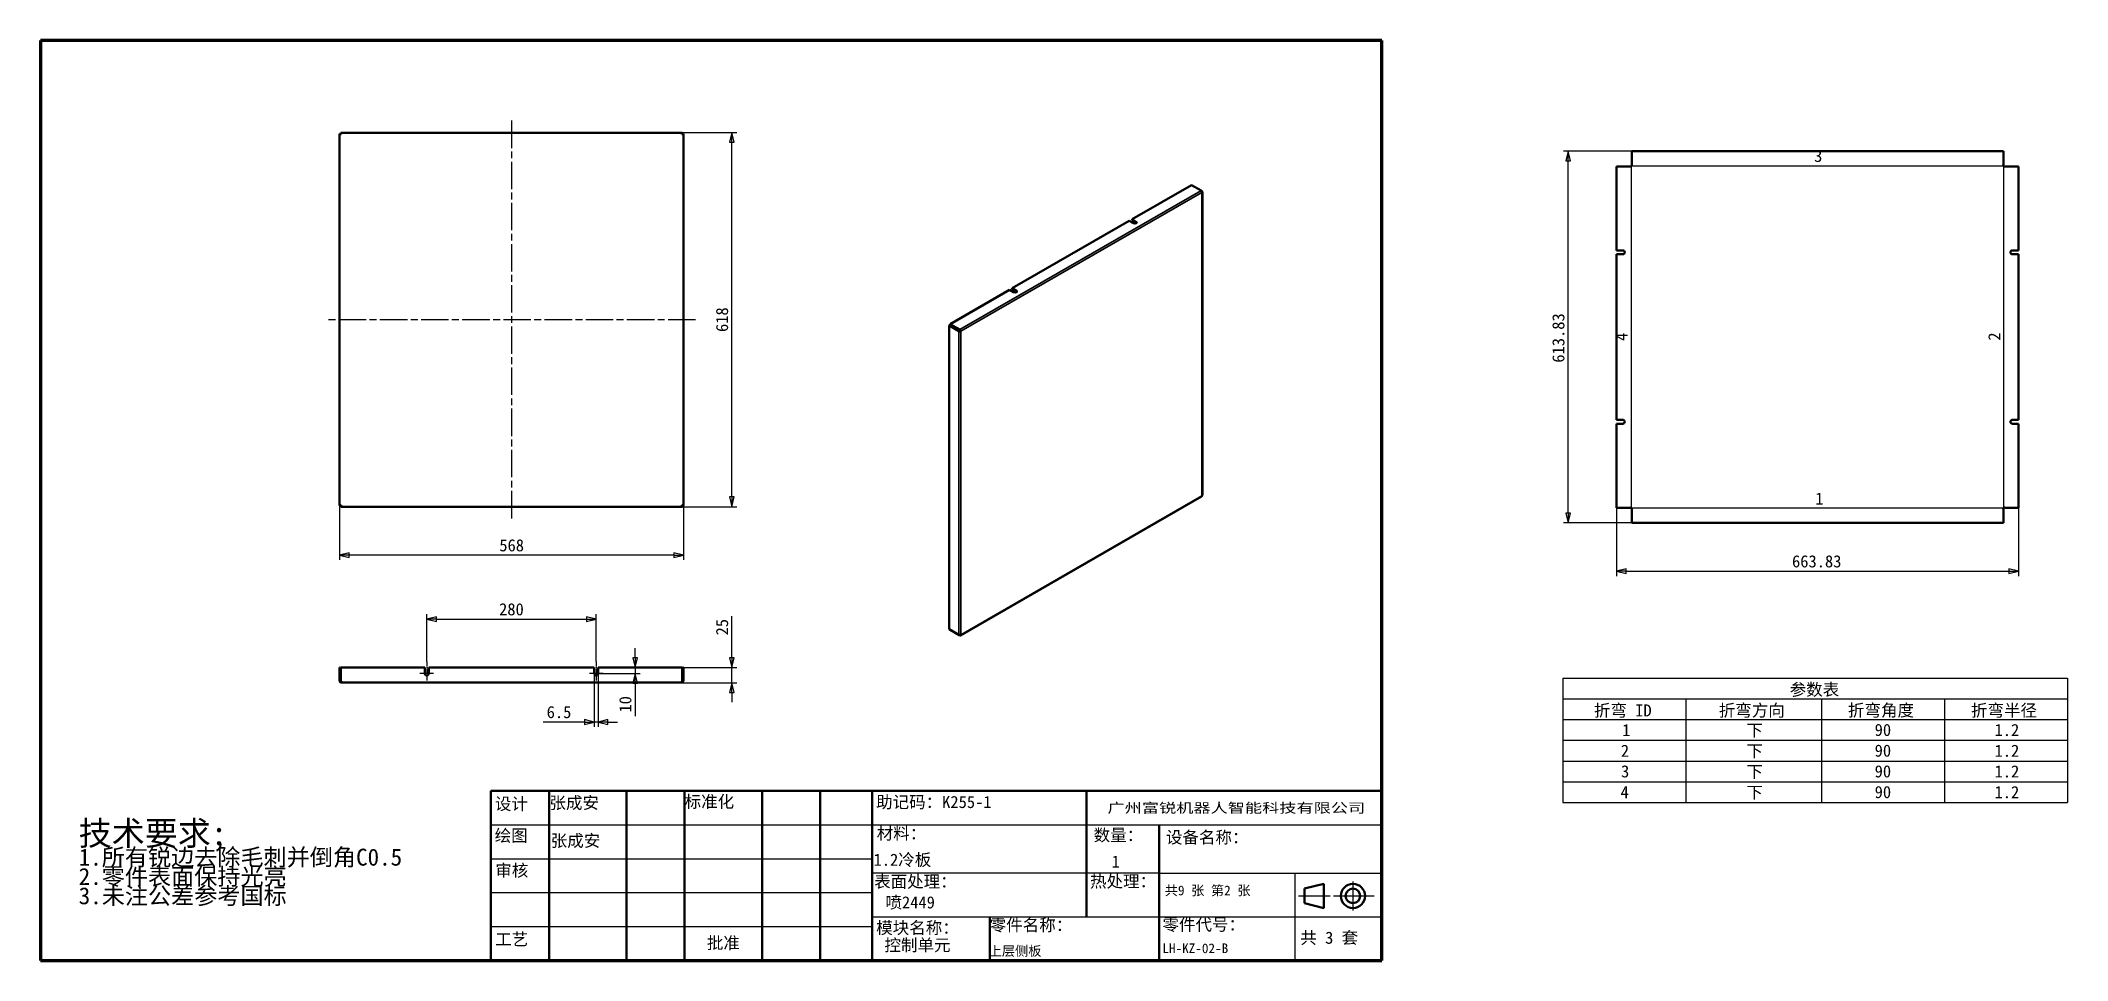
# Model space of a CAD drawing. Header units: millimetres. Extents: x 80 to 3428, y 80 to 1600.
import ezdxf
from ezdxf.enums import TextEntityAlignment as Align

# ---------------------------------------------------------------- set-up
doc = ezdxf.new("R2010")
doc.units = ezdxf.units.MM
doc.header["$LTSCALE"] = 8
doc.linetypes.add('CHAIN', pattern=[0.3543, 0.2362, -0.0295, 0.0591, -0.0295])
for name, color, linetype, lineweight in [('中心标记 (ISO)', 1, 'Continuous', 25), ('中心线 (ISO)', 1, 'Continuous', 25), ('可见 (ISO)', 7, 'Continuous', 50), ('可见窄的 (ISO)', 7, 'Continuous', 35), ('图框 (ISO)', 7, 'Continuous', 70), ('尺寸 (ISO)', 5, 'Continuous', 25), ('标题 (ISO)', 7, 'Continuous', 50), ('符号 (ISO)', 7, 'Continuous', 25)]:
    doc.layers.add(name, color=color, linetype=linetype, lineweight=lineweight)
doc.styles.add('文本样式126', font='', dxfattribs={"width": 1.3})
doc.styles.add('文本样式19', font='tahoma.ttf')
doc.styles.add('文本样式91', font='')
doc.styles.add('注释文本 (ISO)', font='')
doc.styles.get('文本样式126').set_extended_font_data('FangSong')
doc.styles.get('文本样式91').set_extended_font_data('FangSong')
doc.styles.get('注释文本 (ISO)').set_extended_font_data('FangSong')
doc.dimstyles.new('默认 (GB)', dxfattribs={"dimscale": 8, "dimtxt": 2.5, "dimasz": 2, "dimexe": 1, "dimexo": 0, "dimgap": 0.75, "dimtad": 1, "dimtoh": 1, "dimrnd": 1e-08, "dimdsep": 46, "dimtxsty": '注释文本 (ISO)', "dimblk": 'Filled-2', "dimcen": 0.09, "dimdle": 10, "dimclrd": 256, "dimclre": 256, "dimclrt": 256, "dimaunit": 1, "dimadec": 3, "dimazin": 2, "dimtfac": 0.52, "dimtmove": 0, "dimatfit": 3, "dimldrblk": 'Filled-1', "dimfxl": 0, "dimtolj": 1, "dimlwd": -1, "dimlwe": -1, "dimarcsym": 0})

# ---------------------------------------------------------------- blocks, each defined once
blk = doc.blocks.new('图框 A3-A4')
at = {"layer": '图框 (ISO)'}
for p, q in [((287, 200), (10, 200)), ((10, 200), (10, 10)), ((287, 10), (287, 200)), ((10, 10), (287, 10))]:
    blk.add_line(p, q, dxfattribs=at)
blk = doc.blocks.new('标题栏 GB1')
at = {"layer": '标题 (ISO)'}
for p, q in [((194.57, 65.23), (194.57, 72.23)), ((194.57, 72.23), (378.57, 72.23)), ((206.57, 65.23), (206.57, 72.23)), ((222.57, 65.23), (222.57, 72.23)), ((234.57, 65.23), (234.57, 72.23)), ((250.57, 65.23), (250.57, 72.23)), ((262.57, 65.23), (262.57, 72.23)), ((273.31, 65.23), (273.31, 72.23)), ((317.57, 65.23), (317.57, 72.23)), ((378.57, 72.23), (378.57, 65.23)), ((194.57, 37.23), (194.57, 65.23)), ((206.57, 37.23), (206.57, 65.23)), ((222.57, 44.23), (222.57, 65.23)), ((234.57, 37.23), (234.57, 65.23)), ((250.57, 37.23), (250.57, 65.23)), ((262.57, 37.23), (262.57, 65.23)), ((273.31, 65.23), (273.31, 37.23)), ((317.57, 55.23), (317.57, 65.23)), ((378.57, 65.23), (378.57, 37.23)), ((317.57, 55.23), (317.57, 46.23)), ((366.57, 53.06), (362.57, 52.06)), ((362.57, 52.06), (362.57, 49.06)), ((366.57, 48.06), (366.57, 53.06)), ((297.57, 46.23), (297.57, 37.23)), ((362.57, 49.06), (366.57, 48.06)), ((222.57, 44.23), (222.57, 37.23)), ((378.57, 37.23), (194.57, 37.23))]:
    blk.add_line(p, q, dxfattribs=at)
at = {"layer": '标题 (ISO)', "lineweight": 25}
for p, q in [((194.57, 65.23), (273.31, 65.23)), ((273.31, 65.23), (378.57, 65.23)), ((194.57, 58.23), (273.31, 58.23)), ((332.57, 55.23), (273.31, 55.23)), ((332.57, 55.23), (378.57, 55.23)), ((360.57, 55.23), (360.57, 46.23)), ((194.57, 51.23), (273.31, 51.23)), ((361.32, 50.56), (367.88, 50.56)), ((368.55, 50.56), (370.07, 50.56)), ((370.07, 50.56), (376.97, 50.56)), ((372.58, 53.56), (372.58, 47.56)), ((273.31, 46.23), (378.57, 46.23)), ((360.57, 46.23), (360.57, 37.23)), ((194.57, 44.23), (273.31, 44.23))]:
    blk.add_line(p, q, dxfattribs=at)
at = {"layer": '标题 (ISO)', "lineweight": 50}
blk.add_line((332.57, 65.23), (332.57, 37.23), dxfattribs=at)
at = {"layer": '标题 (ISO)'}
for radius in [2.5, 1.5]:
    blk.add_circle((372.57, 50.56), radius, dxfattribs=at)
at = {"layer": '标题 (ISO)', "style": '文本样式126', "width": 1.3}
blk.add_text('广州富锐机器人智能科技有限公司', height=2, dxfattribs=at).set_placement((348.5, 68.73), align=Align.MIDDLE_CENTER)
at = {"layer": '标题 (ISO)', "char_height": 2.5, "style": '注释文本 (ISO)'}
for s, insert, attachment_point in [('\\f仿宋|b0|i0;设计', (195.38, 70.83), 1), ('张成安', (206.66, 71.05), 1), ('\\f仿宋|b0|i0;标准化', (234.57, 71.28), 1), ('助记码：K255-1', (274.11, 71.21), 1), ('\\f仿宋|b0|i0;绘图', (195.35, 64.28), 1), ('张成安', (206.92, 63.22), 1), ('\\f仿宋|b0|i0;材料：', (274.24, 64.72), 1), ('\\f仿宋|b0|i0;数量：', (319.04, 64.37), 1), ('\\f仿宋|b0|i0;审核', (195.48, 57.07), 1), ('\\f仿宋|b0|i0;热处理：', (318.29, 54.82), 1), ('\\f仿宋|b0|i0;零件名称：', (297.57, 45.8), 1), ('\\f仿宋|b0|i0;零件代号：', (333.25, 45.9), 1), ('\\f仿宋|b0|i0;批准', (242.57, 40.73), 5)]:
    blk.add_mtext(s, dxfattribs=dict(at, insert=insert, attachment_point=attachment_point))
at = {"layer": '标题 (ISO)', "char_height": 2.5, "attachment_point": 1, "line_spacing_factor": 0.856364, "style": '注释文本 (ISO)'}
for s, insert in [('设备名称：\\P', (333.96, 63.91)), ('模块名称：\\P 控制单元', (274.14, 45.23))]:
    blk.add_mtext(s, dxfattribs=dict(at, insert=insert))
at = {"layer": '标题 (ISO)', "attachment_point": 1, "style": '注释文本 (ISO)'}
for s, insert, char_height, width in [('\\f仿宋|b0|i0;表面处理：', (273.7, 54.78), 2.5, 18.7135), ('\\f仿宋|b0|i0;\\H2.0000;共9 张 第2 张', (333.72, 52.69), 2, 27.2374), ('\\f仿宋|b0|i0;工艺', (195.45, 42.85), 2.5, 7.4854), ('  共 3 套', (358.32, 43.18), 2.5, 17.7919)]:
    blk.add_mtext(s, dxfattribs=dict(at, insert=insert, char_height=char_height, width=width))
at = {"layer": '标题 (ISO)'}
for tag, p, height, style in [('材料_001', (273.59, 56.78), 2.5, '注释文本 (ISO)'), ('零件代号_001', (297.35, 38.19), 2, '文本样式91'), ('描述_001', (333.22, 38.74), 2, '文本样式91')]:
    blk.add_attdef(tag, p, '', height=height, dxfattribs=dict(at, style=style))
at = {"layer": '标题 (ISO)', "style": '文本样式91'}
blk.add_attdef('热处理', text='', height=2, dxfattribs=at).set_placement((318.2, 50.63), align=Align.TOP_LEFT)
at = {"layer": '标题 (ISO)', "style": '文本样式19'}
for tag, p in [('工程核准人', (256.57, 40.73)), ('工程批准日期', (267.94, 40.73))]:
    blk.add_attdef(tag, text='', height=1, dxfattribs=at).set_placement(p, align=Align.MIDDLE_CENTER)
blk = doc.blocks.new('Filled-2')
at = {"color": 0}
for p, q in [((0, 0), (-1, 0.25)), ((-1, 0.25), (-1, -0.25)), ((-1, 0), (0, 0)), ((-1, -0.25), (0, 0))]:
    blk.add_line(p, q, dxfattribs=at)
at = {"color": 0, "flags": 128}
blk.add_lwpolyline([(-1, -0.25), (0, 0)], dxfattribs=at)
at = {"color": 0}
blk.add_solid([(-1, -0.25), (0, 0), (-1, 0.25), (-1, -0.25)], dxfattribs=at)
blk = doc.blocks.new('*D8')
at = {"layer": 'Defpoints', "color": 0}
for p in [(574, 832.2), (1142, 832.2), (574, 749.8)]:
    blk.add_point(p, dxfattribs=at)
at = {"layer": '尺寸 (ISO)'}
for p, q in [((574, 832.2), (574, 741.8)), ((1142, 832.2), (1142, 741.8)), ((1126, 749.8), (590, 749.8))]:
    blk.add_line(p, q, dxfattribs=at)
at = {"layer": '尺寸 (ISO)', "xscale": 16, "yscale": 16, "zscale": 16, "rotation": 180}
blk.add_blockref('Filled-2', (574, 749.8), dxfattribs=at)
at = {"layer": '尺寸 (ISO)', "xscale": 16, "yscale": 16, "zscale": 16}
blk.add_blockref('Filled-2', (1142, 749.8), dxfattribs=at)
at = {"layer": '尺寸 (ISO)', "insert": (837.9, 776), "char_height": 20, "attachment_point": 1, "style": '注释文本 (ISO)'}
blk.add_mtext('\\A1;568', dxfattribs=at)
blk = doc.blocks.new('Filled-1')
at = {"color": 0}
for p, q in [((0, 0), (-1, 0.125)), ((-1, 0.125), (-1, -0.125)), ((-1, 0), (0, 0)), ((-1, -0.125), (0, 0))]:
    blk.add_line(p, q, dxfattribs=at)
at = {"color": 0, "flags": 128}
blk.add_lwpolyline([(-1, -0.125), (0, 0)], dxfattribs=at)
at = {"color": 0}
blk.add_solid([(-1, -0.125), (0, 0), (-1, 0.125), (-1, -0.125)], dxfattribs=at)
blk = doc.blocks.new('*D9')
at = {"layer": 'Defpoints', "color": 0}
for p in [(1139.6, 1447.8), (1222, 1447.8), (1139.6, 829.8)]:
    blk.add_point(p, dxfattribs=at)
at = {"layer": '尺寸 (ISO)'}
for p, q in [((1139.6, 1447.8), (1230, 1447.8)), ((1222, 845.8), (1222, 1431.8)), ((1139.6, 829.8), (1230, 829.8))]:
    blk.add_line(p, q, dxfattribs=at)
at = {"layer": '尺寸 (ISO)', "xscale": 16, "yscale": 16, "zscale": 16}
for p, rotation in [((1222, 1447.8), 90), ((1222, 829.8), 270)]:
    blk.add_blockref('Filled-2', p, dxfattribs=dict(at, rotation=rotation))
at = {"layer": '尺寸 (ISO)', "insert": (1195.8, 1118.4), "char_height": 20, "attachment_point": 1, "rotation": 90, "style": '注释文本 (ISO)'}
blk.add_mtext('\\A1;618', dxfattribs=at)
blk = doc.blocks.new('*D10')
at = {"layer": 'Defpoints', "color": 0}
for p in [(1139.6, 539), (1140, 564), (1222, 539)]:
    blk.add_point(p, dxfattribs=at)
at = {"layer": '尺寸 (ISO)'}
for p, q in [((1222, 580), (1222, 649)), ((1139.6, 539), (1230, 539)), ((1140, 564), (1230, 564)), ((1222, 539), (1222, 564)), ((1222, 523), (1222, 507))]:
    blk.add_line(p, q, dxfattribs=at)
at = {"layer": '尺寸 (ISO)', "xscale": 16, "yscale": 16, "zscale": 16}
for p, rotation in [((1222, 564), 270), ((1222, 539), 90)]:
    blk.add_blockref('Filled-2', p, dxfattribs=dict(at, rotation=rotation))
at = {"layer": '尺寸 (ISO)', "insert": (1195.8, 617.1), "char_height": 20, "attachment_point": 1, "rotation": 90, "style": '注释文本 (ISO)'}
blk.add_mtext('\\A1;25', dxfattribs=at)
blk = doc.blocks.new('*D11')
at = {"layer": 'Defpoints', "color": 0}
for p in [(994.8, 554), (1001.3, 554), (994.8, 474)]:
    blk.add_point(p, dxfattribs=at)
at = {"layer": '尺寸 (ISO)'}
for p, q in [((994.8, 554), (994.8, 466)), ((1001.3, 554), (1001.3, 466)), ((978.8, 474), (910.1, 474)), ((1001.3, 474), (994.8, 474)), ((1017.3, 474), (1033.3, 474))]:
    blk.add_line(p, q, dxfattribs=at)
at = {"layer": '尺寸 (ISO)', "xscale": 16, "yscale": 16, "zscale": 16}
blk.add_blockref('Filled-2', (994.8, 474), dxfattribs=at)
at = {"layer": '尺寸 (ISO)', "xscale": 16, "yscale": 16, "zscale": 16, "rotation": 180}
blk.add_blockref('Filled-2', (1001.3, 474), dxfattribs=at)
at = {"layer": '尺寸 (ISO)', "insert": (916.1, 500.4), "char_height": 20, "attachment_point": 1, "style": '注释文本 (ISO)'}
blk.add_mtext('\\A1;6.5', dxfattribs=at)
blk = doc.blocks.new('*D12')
at = {"layer": 'Defpoints', "color": 0}
for p in [(998, 554), (1062.3, 564), (1062.3, 554)]:
    blk.add_point(p, dxfattribs=at)
at = {"layer": '尺寸 (ISO)'}
for p, q in [((1062.3, 580), (1062.3, 596)), ((998, 554), (1070.3, 554)), ((1062.3, 564), (1062.3, 554)), ((1062.3, 538), (1062.3, 483.6))]:
    blk.add_line(p, q, dxfattribs=at)
at = {"layer": '尺寸 (ISO)', "xscale": 16, "yscale": 16, "zscale": 16}
for p, rotation in [((1062.3, 564), 270), ((1062.3, 554), 90)]:
    blk.add_blockref('Filled-2', p, dxfattribs=dict(at, rotation=rotation))
at = {"layer": '尺寸 (ISO)', "insert": (1036, 489.6), "char_height": 20, "attachment_point": 1, "rotation": 90, "style": '注释文本 (ISO)'}
blk.add_mtext('\\A1;10', dxfattribs=at)
blk = doc.blocks.new('*D13')
at = {"layer": 'Defpoints', "color": 0}
for p in [(998, 644), (718, 574), (998, 574)]:
    blk.add_point(p, dxfattribs=at)
at = {"layer": '尺寸 (ISO)'}
for p, q in [((718, 574), (718, 652)), ((734, 644), (982, 644)), ((998, 574), (998, 652))]:
    blk.add_line(p, q, dxfattribs=at)
at = {"layer": '尺寸 (ISO)', "xscale": 16, "yscale": 16, "zscale": 16, "rotation": 180}
blk.add_blockref('Filled-2', (718, 644), dxfattribs=at)
at = {"layer": '尺寸 (ISO)', "xscale": 16, "yscale": 16, "zscale": 16}
blk.add_blockref('Filled-2', (998, 644), dxfattribs=at)
at = {"layer": '尺寸 (ISO)', "insert": (837.5, 670.3), "char_height": 20, "attachment_point": 1, "style": '注释文本 (ISO)'}
blk.add_mtext('\\A1;280', dxfattribs=at)
blk = doc.blocks.new('加工')
at = {"layer": '符号 (ISO)', "insert": (-36.68, 11.05), "char_height": 2.5, "width": 80.4946, "attachment_point": 1, "line_spacing_factor": 0.683636, "style": '注释文本 (ISO)'}
blk.add_mtext('{\\H2x;技术要求;\\P\\H0.7x;1.所有锐边去除毛刺并倒角C0.5\\H2.125x; \\H0.47059x;\\P2.零件表面保持光亮\\H1.8404x; \\H0.54337x;\\P3.未注公差参考国标\\H1.8095x; }', dxfattribs=at)
blk = doc.blocks.new('*D14')
at = {"layer": 'Defpoints', "color": 0}
for p in [(2683.7, 828.1), (3347.5, 828.1), (3347.5, 723.2)]:
    blk.add_point(p, dxfattribs=at)
at = {"layer": '尺寸 (ISO)'}
for p, q in [((2683.7, 828.1), (2683.7, 715.2)), ((3347.5, 828.1), (3347.5, 715.2)), ((2699.7, 723.2), (3331.5, 723.2))]:
    blk.add_line(p, q, dxfattribs=at)
at = {"layer": '尺寸 (ISO)', "xscale": 16, "yscale": 16, "zscale": 16, "rotation": 180}
blk.add_blockref('Filled-2', (2683.7, 723.2), dxfattribs=at)
at = {"layer": '尺寸 (ISO)', "xscale": 16, "yscale": 16, "zscale": 16}
blk.add_blockref('Filled-2', (3347.5, 723.2), dxfattribs=at)
at = {"layer": '尺寸 (ISO)', "insert": (2973.4, 749.5), "char_height": 20, "attachment_point": 1, "style": '注释文本 (ISO)'}
blk.add_mtext('\\A1;663.83', dxfattribs=at)
blk = doc.blocks.new('*D15')
at = {"layer": 'Defpoints', "color": 0}
for p in [(2603.7, 1417), (2708.7, 1417), (2708.7, 803.2)]:
    blk.add_point(p, dxfattribs=at)
at = {"layer": '尺寸 (ISO)'}
for p, q in [((2708.7, 1417), (2595.7, 1417)), ((2603.7, 819.2), (2603.7, 1401)), ((2708.7, 803.2), (2595.7, 803.2))]:
    blk.add_line(p, q, dxfattribs=at)
at = {"layer": '尺寸 (ISO)', "xscale": 16, "yscale": 16, "zscale": 16}
for p, rotation in [((2603.7, 1417), 90), ((2603.7, 803.2), 270)]:
    blk.add_blockref('Filled-2', p, dxfattribs=dict(at, rotation=rotation))
at = {"layer": '尺寸 (ISO)', "insert": (2577.4, 1067.7), "char_height": 20, "attachment_point": 1, "rotation": 90, "style": '注释文本 (ISO)'}
blk.add_mtext('\\A1;613.83', dxfattribs=at)
blk = doc.blocks.new('表格2')
at = {"layer": '符号 (ISO)'}
for p, q in [((324.38, 68.3), (428.55, 68.3)), ((324.38, 68.3), (324.38, 64.02)), ((428.55, 68.3), (428.55, 64.02)), ((324.38, 64.02), (428.55, 64.02)), ((324.38, 64.02), (324.38, 59.75)), ((349.78, 64.02), (349.78, 59.75)), ((377.75, 64.02), (377.75, 59.75)), ((403.15, 64.02), (403.15, 59.75)), ((428.55, 64.02), (428.55, 59.75)), ((324.38, 59.75), (428.55, 59.75)), ((324.38, 59.75), (324.38, 42.63)), ((349.78, 59.75), (349.78, 42.63)), ((377.75, 59.75), (377.75, 42.63)), ((403.15, 59.75), (403.15, 42.63)), ((428.55, 59.75), (428.55, 42.63)), ((324.38, 55.47), (428.55, 55.47)), ((324.38, 51.19), (428.55, 51.19)), ((324.38, 46.91), (428.55, 46.91)), ((324.38, 42.63), (428.55, 42.63))]:
    blk.add_line(p, q, dxfattribs=at)
at = {"layer": '符号 (ISO)', "char_height": 2.5, "attachment_point": 7, "style": '注释文本 (ISO)'}
for s, insert in [('参数表', (371.19, 64.42)), ('折弯 ID', (330.78, 60.12)), ('折弯方向', (356.54, 60.12)), ('折弯角度', (383.23, 60.12)), ('折弯半径', (408.63, 60.12)), ('1', (336.59, 56.33)), ('下', (362.25, 56.01)), ('90', (388.74, 56.33)), ('1.2', (413.5, 56.31)), ('2', (336.33, 52.06)), ('下', (362.25, 51.73)), ('90', (388.74, 52.05)), ('1.2', (413.5, 52.03)), ('3', (336.37, 47.77)), ('下', (362.25, 47.46)), ('90', (388.74, 47.77)), ('1.2', (413.5, 47.76)), ('下', (362.25, 43.18)), ('4', (336.27, 43.51)), ('90', (388.74, 43.49)), ('1.2', (413.5, 43.48))]:
    blk.add_mtext(s, dxfattribs=dict(at, insert=insert))
blk = doc.blocks.new('2dTransSymbol9')
at = {"layer": '符号 (ISO)', "insert": (376.47, 104.14), "char_height": 2.5, "attachment_point": 7, "style": '注释文本 (ISO)'}
blk.add_mtext('1', dxfattribs=at)
blk = doc.blocks.new('2dTransSymbol10')
at = {"layer": '符号 (ISO)', "insert": (414.7, 138.02), "char_height": 2.5, "attachment_point": 7, "rotation": 90, "style": '注释文本 (ISO)'}
blk.add_mtext('2', dxfattribs=at)
blk = doc.blocks.new('2dTransSymbol11')
at = {"layer": '符号 (ISO)', "insert": (376.24, 174.88), "char_height": 2.5, "attachment_point": 7, "style": '注释文本 (ISO)'}
blk.add_mtext('3', dxfattribs=at)
blk = doc.blocks.new('2dTransSymbol12')
at = {"layer": '符号 (ISO)', "insert": (337.71, 137.95), "char_height": 2.5, "attachment_point": 7, "rotation": 90, "style": '注释文本 (ISO)'}
blk.add_mtext('4', dxfattribs=at)

msp = doc.modelspace()

# ---------------------------------------------------------------- linework, layer by layer
at = {"layer": '中心标记 (ISO)', "linetype": 'CHAIN', "ltscale": 4.340554}
for p, q in [((718.035, 574.047), (718.035, 542.797)), ((998.035, 574.047), (998.035, 542.797))]:
    msp.add_line(p, q, dxfattribs=at)
at = {"layer": '中心标记 (ISO)', "linetype": 'CHAIN', "ltscale": 3.125171}
for p, q in [((729.285, 554.047), (706.785, 554.047)), ((1009.285, 554.047), (986.785, 554.047))]:
    msp.add_line(p, q, dxfattribs=at)
at = {"layer": '中心线 (ISO)', "linetype": 'CHAIN', "ltscale": 23.990969}
for p, q in [((858.035, 1467.761), (858.035, 809.761)), ((1162.035, 1138.761), (554.035, 1138.761))]:
    msp.add_line(p, q, dxfattribs=at)
at = {"layer": '中心线 (ISO)'}
for p, q in [((2707.675, 1391.688), (2707.675, 828.488)), ((2709.032, 1393.045), (3322.232, 1393.045)), ((3323.59, 828.488), (3323.59, 1391.688)), ((3322.232, 827.131), (2709.032, 827.131))]:
    msp.add_line(p, q, dxfattribs=at)
at = {"layer": '可见 (ISO)'}
for p, q in [((575.235, 1445.712), (574.035, 1445.712)), ((574.035, 1445.712), (574.035, 1445.361)), ((576.435, 1445.361), (574.035, 1445.361)), ((574.035, 832.161), (574.035, 1445.361)), ((575.235, 1445.361), (575.235, 1445.712)), ((576.435, 1447.761), (576.083, 1447.761)), ((576.083, 1446.561), (576.083, 1447.761)), ((576.435, 1446.561), (576.083, 1446.561)), ((576.435, 1447.761), (576.435, 1445.361)), ((576.435, 1447.761), (1139.635, 1447.761)), ((1139.635, 1445.361), (1139.635, 1447.761)), ((1139.986, 1447.761), (1139.635, 1447.761)), ((1139.635, 1446.561), (1139.986, 1446.561)), ((1142.035, 1445.361), (1139.635, 1445.361)), ((1139.986, 1446.561), (1139.986, 1447.761)), ((1140.835, 1445.361), (1140.835, 1445.712)), ((1140.835, 1445.712), (1142.035, 1445.712)), ((1142.035, 1445.361), (1142.035, 1445.712)), ((1142.035, 1445.361), (1142.035, 832.161)), ((2708.681, 1417.003), (3322.584, 1417.003)), ((2708.681, 1394.403), (2708.681, 1417.003)), ((3322.584, 1417.003), (3322.584, 1394.403)), ((2683.718, 1253.338), (2683.718, 1392.04)), ((2683.718, 1392.04), (2706.318, 1392.04)), ((2706.318, 1392.04), (2706.318, 1391.688)), ((2706.318, 1391.688), (2709.032, 1391.688)), ((2709.032, 1394.403), (2708.681, 1394.403)), ((2709.032, 1391.688), (2709.032, 1394.403)), ((3322.584, 1394.403), (3322.232, 1394.403)), ((3322.232, 1394.403), (3322.232, 1391.688)), ((3322.232, 1391.688), (3324.947, 1391.688)), ((3324.947, 1391.688), (3324.947, 1392.04)), ((3324.947, 1392.04), (3347.547, 1392.04)), ((3347.547, 1392.04), (3347.547, 1253.338)), ((1883.098, 1304.762), (1981.175, 1361.241)), ((1981.175, 1361.241), (1997.155, 1352.038)), ((1997.155, 1352.038), (1996.907, 1351.895)), ((1997.155, 1351.731), (1997.155, 1352.038)), ((1998.604, 1351.198), (1997.155, 1352.032)), ((1997.978, 1350.838), (1998.604, 1351.198)), ((1998.109, 1350.625), (1998.604, 1350.91)), ((1998.604, 1350.91), (1998.604, 1351.198)), ((1999.307, 848.613), (1999.307, 1349.933)), ((1685.108, 1190.748), (1878.502, 1302.116)), ((1885.573, 1298.044), (1878.502, 1302.116)), ((1883.098, 1304.762), (1890.169, 1300.69)), ((1883.098, 1303.781), (1883.098, 1304.762)), ((1890.169, 1299.709), (1883.098, 1303.781)), ((2683.718, 1253.338), (2693.718, 1253.338)), ((2693.718, 1246.838), (2683.718, 1246.838)), ((2683.718, 973.338), (2683.718, 1246.838)), ((3337.547, 1253.338), (3347.547, 1253.338)), ((3347.547, 1246.838), (3337.547, 1246.838)), ((3347.547, 1246.838), (3347.547, 973.338)), ((1582.435, 1131.622), (1680.512, 1188.101)), ((1687.583, 1184.029), (1680.512, 1188.101)), ((1685.108, 1189.766), (1685.108, 1190.748)), ((1685.108, 1190.748), (1692.179, 1186.676)), ((1692.179, 1185.695), (1685.108, 1189.766)), ((1581.835, 1129.602), (1580.987, 1129.113)), ((1580.987, 1129.113), (1596.967, 1119.911)), ((1580.987, 627.219), (1580.987, 1129.113)), ((1597.816, 1120.399), (1581.835, 1129.602)), ((1582.435, 1130.641), (1582.435, 1131.622)), ((1598.416, 1122.419), (1582.435, 1131.622)), ((1598.416, 1121.438), (1582.435, 1130.641)), ((1597.816, 1120.399), (1596.967, 1119.911)), ((1597.816, 1120.112), (1596.967, 1119.623)), ((1596.967, 1119.911), (1596.967, 1119.623)), ((1597.816, 1120.112), (1597.816, 1120.399)), ((1598.664, 1122.563), (1598.416, 1122.419)), ((1598.416, 1121.438), (1598.416, 1122.419)), ((1598.664, 1121.582), (1598.416, 1121.438)), ((1598.664, 1121.582), (1598.664, 1122.563)), ((1599.513, 1120.112), (1600.361, 1119.623)), ((2683.718, 973.338), (2693.718, 973.338)), ((3337.547, 973.338), (3347.547, 973.338)), ((2693.718, 966.838), (2683.718, 966.838)), ((2683.718, 828.137), (2683.718, 966.838)), ((3347.547, 966.838), (3337.547, 966.838)), ((3347.547, 966.838), (3347.547, 828.137)), ((1599.862, 617.201), (1998.105, 846.533)), ((574.035, 832.161), (576.435, 832.161)), ((574.035, 832.161), (574.035, 831.809)), ((575.235, 831.809), (574.035, 831.809)), ((575.235, 832.161), (575.235, 831.809)), ((576.435, 830.961), (576.083, 830.961)), ((576.083, 830.961), (576.083, 829.761)), ((576.083, 829.761), (576.435, 829.761)), ((576.435, 832.161), (576.435, 829.761)), ((1139.635, 829.761), (576.435, 829.761)), ((1139.635, 829.761), (1139.635, 832.161)), ((1139.635, 832.161), (1142.035, 832.161)), ((1139.635, 830.961), (1139.986, 830.961)), ((1139.635, 829.761), (1139.986, 829.761)), ((1139.986, 830.961), (1139.986, 829.761)), ((1140.835, 832.161), (1140.835, 831.809)), ((1140.835, 831.809), (1142.035, 831.809)), ((1142.035, 831.809), (1142.035, 832.161)), ((2706.318, 828.137), (2683.718, 828.137)), ((2709.032, 828.488), (2706.318, 828.488)), ((2706.318, 828.488), (2706.318, 828.137)), ((2708.681, 803.174), (2708.681, 825.774)), ((2708.681, 825.774), (2709.032, 825.774)), ((2709.032, 825.774), (2709.032, 828.488)), ((3322.232, 828.488), (3322.232, 825.774)), ((3324.947, 828.488), (3322.232, 828.488)), ((3322.232, 825.774), (3322.584, 825.774)), ((3322.584, 825.774), (3322.584, 803.174)), ((3324.947, 828.137), (3324.947, 828.488)), ((3347.547, 828.137), (3324.947, 828.137)), ((3322.584, 803.174), (2708.681, 803.174)), ((1596.967, 618.016), (1580.987, 627.219)), ((1582.435, 626.384), (1582.435, 626.378)), ((1582.435, 626.378), (1598.416, 617.175)), ((1596.967, 618.303), (1596.967, 618.016)), ((1597.235, 618.17), (1596.967, 618.016)), ((1598.416, 617.906), (1598.416, 617.175)), ((1598.416, 617.175), (1598.664, 617.318)), ((1598.664, 617.899), (1598.664, 617.318)), ((574.035, 564.047), (574.035, 541.447)), ((575.235, 564.047), (574.035, 564.047)), ((575.235, 541.447), (574.035, 541.447)), ((575.235, 541.447), (575.235, 564.047)), ((576.083, 564.047), (714.785, 564.047)), ((576.083, 541.447), (576.083, 564.047)), ((576.435, 541.447), (576.083, 541.447)), ((576.435, 541.447), (576.435, 539.047)), ((1139.635, 539.047), (576.435, 539.047)), ((714.785, 554.047), (714.785, 564.047)), ((721.285, 564.047), (721.285, 554.047)), ((721.285, 564.047), (994.785, 564.047)), ((994.785, 554.047), (994.785, 564.047)), ((1001.285, 564.047), (1001.285, 554.047)), ((1001.285, 564.047), (1139.986, 564.047)), ((1139.635, 539.047), (1139.635, 541.447)), ((1139.986, 541.447), (1139.635, 541.447)), ((1139.986, 564.047), (1139.986, 541.447)), ((1140.835, 541.447), (1140.835, 564.047)), ((1140.835, 564.047), (1142.035, 564.047)), ((1140.835, 541.447), (1142.035, 541.447)), ((1142.035, 541.447), (1142.035, 564.047))]:
    msp.add_line(p, q, dxfattribs=at)
for centre, radius, start, end in [((2693.718, 1250.088), 3.25, 270, 90), ((3337.547, 1250.088), 3.25, 90, 270), ((2693.718, 970.088), 3.25, 270, 90), ((3337.547, 970.088), 3.25, 90, 270), ((576.435, 541.447), 2.4, 180, 270), ((576.435, 541.447), 1.2, 180, 270), ((718.035, 554.047), 3.25, 180, 0), ((998.035, 554.047), 3.25, 180, 0), ((1139.635, 541.447), 2.4, 270, 0), ((1139.635, 541.447), 1.2, 270, 0)]:
    msp.add_arc(centre, radius, start, end, dxfattribs=at)
for centre, major_axis, ratio, start_param, end_param in [((1996.907, 1349.933), (1.198, -2.08), 0.57809312, 0.78733187, 2.3581282), ((1996.907, 1349.933), (2.4, 0), 0.5758617, 5.49778714, 7.06858347), ((1887.871, 1299.367), (3.25, 0), 0.5758617, 3.92699082, 7.06858347), ((1887.871, 1298.386), (3.25, 0), 0.5758617, 0.2651948, 0.78539816), ((1689.881, 1185.352), (3.25, 0), 0.5758617, 3.92699082, 7.06858347), ((1689.881, 1184.371), (3.25, 0), 0.5758617, 0.2651948, 0.78539816), ((1598.664, 1120.6), (2.4, 0), 0.5758617, 3.92699082, 5.49778714), ((1598.664, 1120.6), (-1.2, 0), 0.5758617, 0.78539816, 2.35619449), ((1598.664, 1120.6), (-1.198, 2.08), 0.57809312, 3.92892453, 5.49972085), ((1598.664, 1120.6), (-0.599, 1.04), 0.57809312, 3.92892453, 5.49972085), ((1996.907, 848.613), (1.198, -2.08), 0.57809312, 0, 0.78733187), ((1996.907, 848.613), (2.4, 0), 0.5758617, 5.49778714, 6.28318531), ((1598.664, 619.281), (-2.4, 0), 0.5758617, 0.78539816, 2.35619449), ((1598.664, 619.281), (1.198, -2.08), 0.57809312, 5.49972085, 7.07051718)]:
    msp.add_ellipse(centre, major_axis=major_axis, ratio=ratio, start_param=start_param, end_param=end_param, dxfattribs=at)
at = {"layer": '可见窄的 (ISO)'}
for p, q in [((1598.664, 1122.563), (1996.907, 1351.895)), ((1998.604, 1348.956), (1600.361, 1119.623)), ((1998.604, 847.636), (1998.604, 1348.956)), ((1890.169, 1300.69), (1890.169, 1299.709)), ((1692.179, 1186.676), (1692.179, 1185.695)), ((1596.967, 618.303), (1596.967, 1119.623)), ((1600.361, 1119.623), (1600.361, 618.303)), ((1600.361, 618.303), (1998.604, 847.636))]:
    msp.add_line(p, q, dxfattribs=at)

# ---------------------------------------------------------------- block references
at = {"xscale": 8, "yscale": 8, "zscale": 8}
for name, p in [('图框 A3-A4', (0, 0)), ('表格2', (0, 0)), ('加工', (436.45, 221.893))]:
    msp.add_blockref(name, p, dxfattribs=at)
msp.add_blockref('标题栏 GB1', (-732.569, -217.802), dxfattribs=at).add_auto_attribs({'零件代号_001': '上层侧板', '描述_001': 'LH-KZ-02-B', '材料_001': '1.2冷板'})
at = {"layer": '符号 (ISO)', "xscale": 8, "yscale": 8, "zscale": 8}
for name in ['2dTransSymbol11', '2dTransSymbol12', '2dTransSymbol10', '2dTransSymbol9']:
    msp.add_blockref(name, (0, 0), dxfattribs=at)

# ---------------------------------------------------------------- texts
at = {"layer": '符号 (ISO)', "insert": (1849.488, 253.456), "char_height": 20, "attachment_point": 1, "style": '注释文本 (ISO)'}
msp.add_mtext('{1}', dxfattribs=at)
at = {"layer": '符号 (ISO)', "insert": (1475.775, 186.018), "char_height": 20, "width": 104, "attachment_point": 1, "style": '注释文本 (ISO)'}
msp.add_mtext('{喷2449}', dxfattribs=at)

# ---------------------------------------------------------------- dimensions: what is measured, and where the dimension line sits
at = {"layer": '尺寸 (ISO)'}
for base, p1, p2, angle, override, picture, middle in [((1222.035, 1447.761), (1139.635, 829.761), (1139.635, 1447.761), 90, {"dimtoh": 0, "dimdec": 2, "dimtp": 0, "dimtm": 0, "dimtdec": 2, "dimtofl": 0, "dimatfit": 1}, '*D9', (1222.035, 1138.841)), ((2603.718, 1417.003), (2708.681, 803.174), (2708.681, 1417.003), 90, {"dimtoh": 0, "dimdec": 2, "dimtp": 0, "dimtm": 0, "dimtdec": 2, "dimtofl": 0, "dimatfit": 1}, '*D15', (2603.718, 1110.008)), ((574.035, 749.761), (1142.035, 832.161), (574.035, 832.161), 180, {"dimtoh": 0, "dimdec": 2, "dimtp": 0, "dimtm": 0, "dimtdec": 2, "dimtofl": 0, "dimatfit": 1}, '*D8', (858.115, 749.761)), ((998.035, 644.047), (718.035, 574.047), (998.035, 574.047), 180, {"dimtoh": 0, "dimdec": 2, "dimtp": 0, "dimtm": 0, "dimtdec": 2, "dimtofl": 0, "dimatfit": 1}, '*D13', (857.955, 644.047)), ((1222.035, 539.047), (1139.986, 564.047), (1139.635, 539.047), 270, {"dimtoh": 0, "dimdec": 2, "dimtp": 0, "dimtm": 0, "dimtdec": 2, "dimtofl": 1, "dimatfit": 1}, '*D10', (1222.035, 630.078)), ((1062.274, 554.047), (1062.274, 564.047), (998.035, 554.047), 270, {"dimtoh": 0, "dimdec": 2, "dimse1": 1, "dimtp": 0, "dimtm": 0, "dimtdec": 2, "dimtofl": 1, "dimatfit": 1}, '*D12', (1062.274, 501.865)), ((994.785, 474.047), (1001.285, 554.047), (994.785, 554.047), 180, {"dimtoh": 0, "dimdec": 2, "dimtp": 0, "dimtm": 0, "dimtdec": 2, "dimtofl": 1, "dimatfit": 1}, '*D11', (936.442, 474.047))]:
    dim = msp.add_linear_dim(base=base, p1=p1, p2=p2, angle=angle, dimstyle='默认 (GB)', override=override, dxfattribs=at)
    dim.commit()
    dim.dimension.update_dxf_attribs({"geometry": picture, "text_midpoint": middle, "dimtype": 160})
dim = msp.add_linear_dim(base=(3347.547, 723.174), p1=(2683.718, 828.137), p2=(3347.547, 828.137), dimstyle='默认 (GB)', override={"dimtoh": 0, "dimdec": 2, "dimtp": 0, "dimtm": 0, "dimtdec": 2, "dimtofl": 0, "dimatfit": 1}, dxfattribs=at)
dim.commit()
dim.dimension.update_dxf_attribs({"geometry": '*D14', "text_midpoint": (3015.712, 723.174), "dimtype": 160})

doc.saveas('drawing.dxf')
